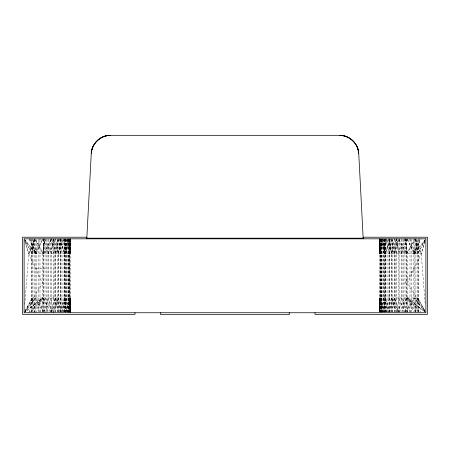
<?xml version="1.0" encoding="UTF-8"?>
<svg xmlns="http://www.w3.org/2000/svg" width="450" height="450" viewBox="0 0 450 450"><rect width="100%" height="100%" fill="white"/><g stroke="black" fill="none" stroke-linecap="round" stroke-linejoin="round"><path stroke-width="0.34" stroke-dasharray="2.25 1.69" d="M70.605 312.75L70.712 297.962L32.108 297.962L34.251 312.081L35.106 297.962L35.106 238.821L42.576 253.609L42.576 312.75M51.249 312.081L48.324 297.962L48.324 238.821M63.478 312.081L64.626 297.962L64.626 238.821M66.471 239.496L66.471 297.962L67.77 312.081M65.728 238.821L69.109 253.609L69.131 238.821L69.109 312.255M379.288 312.081L379.288 239.496M382.067 312.081L379.941 297.962L379.941 312.081L380.166 239.496M380.396 312.081L380.396 253.609L379.969 238.821M380.593 239.496L380.869 312.081M385.56 312.081L385.56 253.609L384.306 238.821M389.565 238.821L389.655 312.081M391.421 312.081L391.421 253.609L389.672 238.821M391.669 312.081L391.669 253.609L392.186 238.821M394.251 312.081L394.251 253.609L391.629 238.821M396.619 238.821L396.731 312.081L398.886 297.962L398.886 253.609L396.748 238.821M398.886 312.081L398.886 297.962L404.606 312.109M404.921 238.821L405.039 312.081M414.923 312.081L413.848 297.962L413.848 238.821M67.933 312.081L70.059 297.962L70.026 312.081L69.823 238.821M65.773 239.496L65.706 312.75L60.435 297.962L60.435 238.821M60.435 297.962L60.339 312.75L53.381 297.962L53.381 238.821M53.269 312.081L53.381 297.962M379.395 238.821L379.288 253.609L421.211 253.609L425.284 240.75L421.211 253.609L407.424 283.179L425.154 311.569M44.961 312.081L45.079 239.496M69.131 312.081L69.407 238.821M380.098 312.081L380.396 297.962L382.382 312.081M380.593 312.081L380.891 297.962L384.053 312.081M69.953 312.081L70.712 297.962L70.38 312.75L69.109 297.962L65.796 312.75L64.44 297.962L60.474 312.75L58.579 297.962L53.426 312.75L51.114 297.962L45.135 312.75M70.329 312.75L70.712 297.962M69.604 312.081L69.604 253.609L70.031 238.821M380.385 239.496L379.941 253.609L379.299 238.821L379.288 253.609L379.794 238.821L380.396 253.609L382.151 238.821L385.374 253.609L390.549 238.821M67.849 238.821L69.604 253.609L70.206 238.821L70.712 253.609L70.712 312.081M70.672 239.496L70.059 253.609L69.593 238.821M379.316 312.081L379.941 297.962M385.374 253.609L386.066 238.821M68.389 312.75L69.109 297.962L69.424 312.75M42.739 312.081L43.554 297.962L43.554 238.821M425.228 311.518L417.892 297.962L379.288 297.962L379.654 312.081L380.593 297.962M34.296 238.821L43.554 253.609L44.499 238.821M67.416 238.821L66.471 253.609L63.523 239.496M70.341 239.496L69.407 253.609L68.4 238.821L65.773 253.609L64.519 239.496M381.6 238.821L380.593 253.609L379.614 238.821L379.288 253.609L379.665 238.821L380.891 253.609L384.272 238.821L384.294 312.081M35.021 312.75L36.152 297.962L36.152 238.821M24.767 304.402L28.789 253.609L34.746 239.462M69.109 253.609L70.335 238.821L70.712 253.609L28.789 253.609L24.716 240.75L28.789 253.609L42.576 283.179L24.846 311.569M65.694 238.821L64.44 253.609L64.44 312.75M379.676 312.081L380.891 297.962L381.577 312.081M65.672 239.496L64.44 253.609L60.379 238.821M382.23 312.081L383.529 297.962L383.529 238.821M384.266 312.081L385.56 297.962L389.346 312.081M380.396 253.609L381.78 238.821M60.328 238.821L58.579 253.609L58.579 312.081M60.294 239.496L58.579 253.609L53.308 238.821M383.591 312.081L385.374 297.962L385.374 238.821M389.616 312.081L391.421 297.962L396.349 312.109M392.383 312.081L394.251 297.962L399.127 312.109M67.618 312.081L69.604 297.962L69.902 312.081M32.108 312.081L32.108 253.609L34.133 239.496M53.156 239.496L51.114 253.609L51.114 312.75M24.773 240.053L32.108 253.609L34.194 239.496M53.212 239.496L51.114 253.609L45.006 238.821L42.576 253.609L44.944 238.821M398.751 239.496L396.619 253.609L391.393 238.821L389.565 253.609L385.543 238.821L384.227 253.609L381.724 239.496M407.391 238.821L404.921 253.609L398.852 238.821M407.672 239.462L413.848 253.609L416.374 238.821M404.983 312.081L407.424 297.962L425.351 312.317L407.424 297.962L413.511 312.109M64.018 312.081L66.471 297.962M55.749 312.081L55.749 253.609L58.371 238.821M382.584 238.821L383.529 253.609L386.618 238.821L391.669 253.609L394.296 238.821L401.676 253.609L406.766 238.821M43.234 238.821L48.324 253.609L50.962 238.821M62.027 312.081L64.626 297.962L67.393 312.081M390.718 239.496L394.251 253.609L397.091 238.821M382.607 312.081L385.374 297.962L387.973 312.081M29.295 312.081L32.108 297.962L39.921 312.159M398.751 312.081L401.676 297.962L401.676 238.821M407.104 239.439L414.894 253.609L417.949 238.821M59.451 238.821L64.626 253.609L67.703 239.496M40.399 312.081L43.554 297.962L50.355 312.131M381.037 312.081L384.227 297.962M58.331 312.081L58.331 253.609L61.864 238.821M51.435 238.821L55.749 253.609L59.282 239.496M64.457 238.821L60.435 253.609L58.607 238.821L53.381 253.609L51.148 238.821M389.621 238.821L385.56 253.609L384.328 239.496M394.251 253.609L398.565 238.821M43.712 312.109L48.324 297.962M401.833 312.109L406.446 297.962L406.446 238.821M48.324 253.609L55.704 238.821L58.331 253.609L63.383 238.821M24.919 239.917L35.106 253.609L40.191 238.821M50.873 312.109L55.749 297.962L61.633 312.109M396.692 238.821L391.421 253.609L389.706 239.496M384.525 312.109L389.565 297.962M386.342 312.109L391.669 297.962L398.323 312.131M409.809 238.821L414.894 253.609L420.469 238.821M50.884 239.462L45.079 253.609L42.609 238.821L36.152 253.609L24.969 239.878M404.73 239.462L398.886 253.609L396.787 239.496M425.031 239.878L413.848 253.609L419.951 238.821M388.367 312.109L394.251 297.962M28.789 253.609L34.808 239.462M36.208 312.75L42.576 297.962L45.017 312.081M51.677 312.131L58.331 297.962L63.658 312.109M389.947 312.131L396.619 297.962M399.645 312.131L406.446 297.962L409.601 312.081M413.848 253.609L421.194 238.821M43.554 253.609L51.109 239.439M24.829 311.518L32.108 297.962L24.773 311.518M417.892 312.081L417.892 253.609L425.835 238.821M415.806 239.496L417.892 253.609L425.228 240.053M29.531 238.821L35.106 253.609L42.896 239.439M410.079 312.159L417.892 297.962L425.171 311.518M397.063 312.159L404.921 297.962M406.834 312.159L414.894 297.962L414.894 238.821L407.424 253.609L407.424 312.081M405.399 312.159L413.848 297.962L425.464 312.221M404.921 283.179L413.848 268.391M33.593 312.75L42.576 297.962L24.649 312.317L42.576 297.962L30.105 312.75M398.891 239.439L406.446 253.609L415.704 238.821M24.919 311.653L35.106 297.962L43.166 312.159M414.894 253.609L425.081 239.917M24.536 312.221L36.152 297.962L44.955 312.75M28.789 312.75L42.576 297.962M36.152 268.391L45.079 268.391M416.048 312.159L407.424 297.962L420.739 312.238M407.424 297.962L419.451 312.221M425.081 311.653L414.894 297.962L415.727 312.081L417.892 297.962L420.705 312.081M45.079 297.962L53.263 312.75M24.165 238.821L32.108 253.609M29.109 239.439L36.152 253.609L33.626 238.821M415.192 239.462L421.211 253.609L425.233 304.402M414.984 238.821L421.211 253.609M30.049 238.821L36.152 253.609M401.676 297.962L406.288 312.109M43.554 297.962L48.167 312.109M388.136 238.821L391.669 253.609M65.773 297.962L69.114 312.75M32.051 238.821L35.106 253.609M52.909 238.821L55.749 253.609M399.037 238.821L401.676 253.609M383.529 297.962L385.982 312.081M404.994 238.821L407.424 253.609L405.056 238.821M415.868 239.496L417.892 253.609M55.749 297.962L57.617 312.081M64.626 297.962L66.409 312.081M68.22 238.821L69.604 253.609M385.374 297.962L386.522 312.081M405.501 238.821L406.446 253.609M69.407 297.962L70.284 312.081M406.446 297.962L407.261 312.081M379.389 312.081L379.288 297.962L380.048 312.081M63.934 238.821L64.626 253.609M70.059 297.962L70.684 312.081M57.814 238.821L58.331 253.609M379.288 297.962L379.603 312.081M70.386 238.821L70.712 253.609L70.605 238.821M418.663 239.316L418.663 312.255M418.05 239.316L418.05 312.255M415.929 239.316L415.929 312.255M411.244 239.316L411.244 312.255M410.017 239.316L410.017 312.255M406.828 239.316L406.828 312.255M403.206 239.316L403.206 312.255M402.053 239.316L402.053 312.255M399.111 239.316L399.111 312.255M395.871 239.316L395.871 312.255M394.869 239.316L394.869 312.255M392.372 239.316L392.372 312.255M389.728 239.316L389.728 312.255M388.941 239.316L388.941 312.255M387.028 239.316L387.028 312.255M385.132 239.316L385.132 312.255M384.587 239.316L384.587 312.255M383.344 239.316L383.344 312.255M382.011 239.316L382.011 312.255M381.938 239.316L381.938 312.255M381.476 239.316L381.476 312.255M381.353 239.316L381.353 312.255M380.891 239.316L380.919 312.255M68.648 239.316L68.648 312.255M68.524 239.316L68.524 312.255M68.062 239.316L68.062 312.255M67.989 239.316L67.989 312.255M66.656 239.316L66.656 312.255M65.413 239.316L65.413 312.255M64.867 239.316L64.867 312.255M62.972 239.316L62.972 312.255M61.059 239.316L61.059 312.255M60.272 239.316L60.272 312.255M57.628 239.316L57.628 312.255M55.131 239.316L55.131 312.255M54.129 239.316L54.129 312.255M50.889 239.316L50.889 312.255M47.947 239.316L47.947 312.255M46.794 239.316L46.794 312.255M43.172 239.316L43.172 312.255M39.983 239.316L39.983 312.255M38.756 239.316L38.756 312.255M34.071 239.316L34.071 312.255M31.95 239.316L31.95 312.255M31.337 239.316L31.337 312.255M380.891 238.821L380.891 253.609L380.869 238.821"/><path stroke-width="0.67" d="M91.254 153.596L86.822 238.179L363.178 238.179L358.746 153.596C358.419 143.668 349.425 135.129 339.491 135.321L110.509 135.321C100.575 135.129 91.581 143.668 91.254 153.596C91.699 145.209 97.982 137.678 106.183 135.816M91.485 151.47L92.019 149.141M91.969 149.299C94.089 141.947 100.772 136.305 108.377 135.439M106.02 135.849L110.509 135.321M339.491 135.321C347.889 135.326 355.736 141.21 358.031 149.299M341.623 135.439L343.98 135.849M343.817 135.816C351.276 137.543 357.255 143.927 358.515 151.47M357.981 149.141L358.746 153.596M363.212 238.821L363.212 237.212L427.5 237.212L427.5 314.359L315 314.359L315 312.75M289.288 312.75L289.288 314.679L160.712 314.679L160.712 312.75M135 312.75L135 314.359L22.5 314.359L22.5 237.212L86.788 237.212L86.788 238.821M425.891 238.821L24.109 238.821L24.109 312.75L425.891 312.75L425.891 238.821"/></g></svg>
